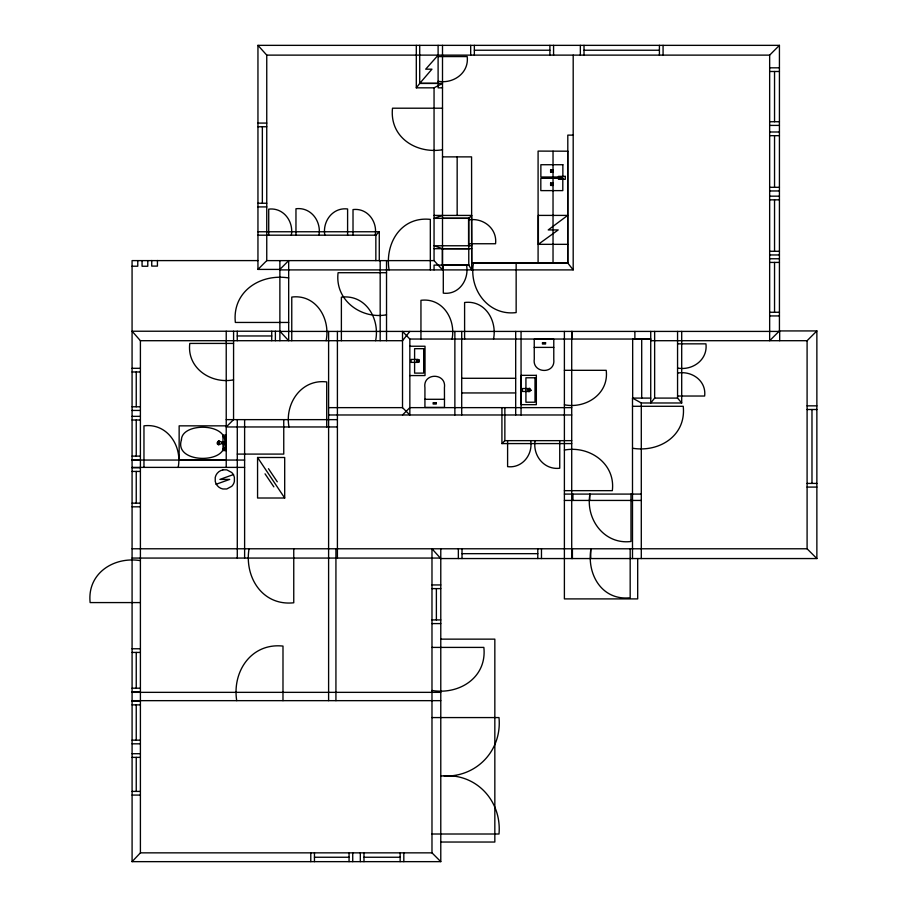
<?xml version="1.0" encoding="UTF-8"?>
<svg xmlns="http://www.w3.org/2000/svg" width="907" height="907" viewBox="0 0 907 907"><rect width="100%" height="100%" fill="white"/><g stroke="black" fill="none" stroke-linecap="round" stroke-linejoin="round"><path stroke-width="1.36" d="M419.714 83.433L442.503 83.433L434.056 87.832L416.302 87.832L419.714 83.433L419.714 45.35M409.839 331.418L402.515 340.703L140.404 340.703L132.093 331.225L279.878 331.225L288.675 340.703L288.675 260.615L279.878 269.413L257.951 269.413L257.951 45.35L779.43 45.35L779.43 330.93L769.658 340.703L769.658 55.123L779.43 45.35M654.639 331.418L654.639 398.094L650.727 402.98L650.727 331.418M438.104 55.18L425.7 69.181L431.936 69.181L419.782 83.342L438.104 83.342M440.779 861.65L431.981 852.852L431.981 548.78L440.779 558.553L440.779 861.65L132.093 861.65L140.404 852.852L140.404 340.703M257.951 269.413L266.749 260.615L266.749 55.123L257.951 45.35M257.951 235.185L375.849 235.185L379.273 231.761L379.273 260.615M442.503 156.877L471.572 156.877L471.708 269.901L468.772 265.093L468.772 218.349L471.708 215.424L434.056 215.424M402.515 414.975L409.839 407.64L571.716 407.64M501.922 407.64L501.922 443.58L504.859 440.655L571.716 440.655M440.779 558.553L816.867 558.553L807.094 548.78L807.094 340.703L816.867 330.93L779.43 330.93M538.373 244.289L558.202 229.925L548.236 229.925L567.691 215.401L538.373 215.401L538.373 244.334L567.691 244.334M233.598 474.52L219.925 479.406L229.698 479.406L216.013 484.293M442.503 215.424L434.056 218.349L468.772 218.349M222.839 469.837L226.773 469.837L231.716 472.502A9.728 9.728 0 0 1 234.38 477.479L234.38 481.379A9.728 9.728 0 0 1 231.716 486.322L226.773 488.975L222.839 488.975A9.728 9.728 0 0 1 215.254 481.402L215.231 477.433A9.728 9.728 0 0 1 222.839 469.917M440.779 775.791C474.815 779.045 502.251 751.62 498.997 717.573L431.981 717.573M471.572 215.424L471.708 263.053L567.805 262.781M474.35 50.236L549.903 50.236M584.017 50.236L659.412 50.236M266.749 55.123L769.658 55.123M438.104 56.574L467.196 56.574C469.248 72.979 453.285 84.09 438.104 81.267M769.658 67.821L779.43 67.821M769.658 71.483L779.43 71.483M442.503 87.832L438.104 87.832L438.104 45.35M442.503 108.205L392.504 108.205C389.386 137.206 416.098 154.077 442.503 149.757M769.658 121.731L779.43 121.731M257.951 123.08L266.749 123.08M769.658 125.404L779.43 125.404M257.951 126.742L266.737 126.742M769.658 131.991L779.43 131.991M573.19 135.12L567.805 135.12L567.805 263.053L573.19 269.901L279.878 269.901M769.658 135.665L779.43 135.665M567.691 151.197L538.089 151.095L538.089 263.053M769.658 187.307L779.43 187.307M769.658 190.969L779.43 190.969M769.658 196.173L779.43 196.173M769.658 199.835L779.43 199.835M257.951 203.247L266.737 203.247M257.951 206.909L266.749 206.909M442.548 218.281L468.568 218.281L468.568 245.774M468.772 219.902C483.136 217.453 497.421 228.598 495.551 243.745L468.772 243.745M257.951 231.761L379.273 231.761M471.708 245.763L434.056 245.763L442.503 248.699L468.772 248.767M434.056 248.699L471.708 248.699M769.658 251.284L779.43 251.284M769.658 254.958L779.43 254.958M769.658 258.756L779.43 258.756M257.951 260.592L132.071 260.604L132.093 861.65M266.749 260.615L434.056 260.615L442.503 269.901L442.503 45.35M769.658 262.418L779.43 262.418M471.708 263.053L567.805 263.053M468.772 264.855L442.412 264.855L442.412 248.767M468.772 265.093L434.056 265.093L434.056 269.901M132.071 266.216L137.773 266.216L137.773 260.604M386.529 272.712L338.084 272.712C334.672 300.081 360.907 319.411 386.529 314.82M288.675 277.939C260.422 273.324 232.033 291.521 235.355 322.45L288.675 322.45M769.658 312.269L779.43 312.269M769.658 315.931L779.43 315.931M237.249 335.964L271.726 335.964M409.839 339.037L409.839 414.975L402.515 407.64L402.515 331.418L409.839 339.037L650.727 339.037M650.738 339.161L632.667 339.161L632.667 398.105M650.727 340.703L807.094 340.703M233.553 343.424L189.79 343.424C186.683 368.083 210.957 384.217 233.553 379.863M677.563 343.844L705.941 343.844C707.948 359.852 692.415 370.816 677.563 368.072M409.862 346.236L425.02 346.236L425.02 375.566L409.862 375.566M534.234 347.392L534.28 359.025C532.035 373.718 555.549 374.546 553.78 359.546L553.78 339.275L534.234 339.275L534.234 347.392L553.78 347.392M132.093 368.31L140.404 368.31M564.392 370.317L606.205 370.317C609.164 393.853 585.854 408.989 564.392 404.794M132.093 371.972L140.404 371.972M677.563 373.106C691.678 370.453 706.542 380.77 704.637 396.03L677.563 396.03M461.708 378.287L515.595 378.287M461.708 392.946L515.595 392.946M632.496 558.553L632.496 398.094L650.738 398.105M654.639 398.094L677.563 398.094L681.701 402.98L641.294 402.98L632.496 398.094M424.93 399.295L444.475 399.295L444.475 407.413L424.93 407.413L424.93 387.652C422.594 372.46 446.629 372.562 444.43 387.652L444.475 399.295M807.094 405.848L816.867 405.848M632.496 406.291L683.232 406.291C686.406 435.723 659.219 452.65 632.496 448.239M132.093 406.778L140.404 406.778M328.606 407.64L402.515 407.64M807.094 409.51L816.867 409.51M132.093 410.44L140.404 410.44M328.606 414.975L571.716 414.975M132.093 416.347L140.404 416.347M226.228 419.635L337.404 419.635M132.093 420.009L140.404 420.009M226.228 425.848L179.144 425.848L179.144 459.928L226.228 459.928M337.404 426.959L226.228 426.959L233.553 419.635L233.587 331.225M222.997 436.721L225.979 436.721M225.979 442.197L221.773 442.197L218.666 440.847L217.181 442.695L217.283 443.874L218.666 444.849L221.773 443.512L225.979 443.512M501.922 443.58L571.716 443.58M222.997 448.976L225.979 448.931M564.392 450.053C589.391 445.371 615.717 463.636 612.327 490.664L564.392 490.664M237.283 454.09L283.755 454.09L283.755 419.635M132.093 456.119L140.404 456.119M257.565 457.491L284.696 457.491L284.696 498.011L257.565 498.011L257.565 457.491L284.696 498.011M132.093 459.792L140.404 459.792M132.093 460.053L244.618 460.053M132.093 467.388L244.618 467.388M132.093 467.751L140.404 467.751M132.093 471.425L140.404 471.425M807.094 483.42L816.867 483.42M807.094 487.082L816.867 487.082M564.392 494.088L641.294 494.088M564.392 500.437L641.294 500.437M132.093 503.158L140.404 503.158M132.093 506.82L140.404 506.82M132.093 548.78L807.094 548.78M462.014 553.667L537.794 553.667M132.093 558.066L440.779 558.066L440.779 548.78M140.404 560.628C113.783 556.274 87.004 573.417 90.133 602.577L140.404 602.577M431.981 584.947L440.779 584.947M431.981 588.609L440.779 588.609M431.981 619.923L440.779 619.923M431.981 623.585L440.779 623.585M440.779 639.14L494.837 639.14L494.837 842.036L440.779 842.036M431.981 647.405L483.862 647.405C487.093 677.495 459.373 694.989 431.981 690.488M132.093 648.766L140.404 648.766M132.093 652.428L140.404 652.428M132.093 688.198L140.404 688.198M132.093 691.86L140.404 691.86M132.093 692.347L440.779 692.347M132.093 700.658L440.779 700.658M132.093 701.213L140.404 701.213M132.093 704.875L140.404 704.875M132.093 740.157L140.404 740.157M132.093 743.819L140.404 743.819M132.093 753.706L140.404 753.706M132.093 757.368L140.404 757.368M132.093 791.414L140.404 791.414M132.093 795.076L140.404 795.076M431.981 834.009L498.997 834.009C501.888 801.652 477.218 773.909 444.192 775.791M140.404 852.852L431.981 852.852M314.457 857.251L349.059 857.251M363.979 857.251L400.146 857.251M265.037 473.839L273.846 486.866M268.472 468.704L277.281 481.798M816.867 330.93L816.867 558.553M811.98 409.51L811.98 483.42M779.68 340.703L779.68 331.418L279.878 331.418L279.878 340.703M774.544 71.483L774.544 121.731M774.544 135.665L774.544 187.307M774.544 199.835L774.544 251.284M774.544 262.418L774.544 312.269M681.701 331.418L681.701 402.98M677.563 331.418L677.563 398.094M663.074 45.35L663.074 55.123M659.412 45.35L659.412 55.123M641.702 339.161L641.702 398.094M641.294 402.98L641.294 558.553M637.689 558.553L637.689 598.903L564.392 598.903L564.392 331.418M634.877 331.418L634.877 339.037M630.989 494.088L630.989 541.49C604.221 544.835 585.423 519.11 589.935 494.088M630.172 548.78L630.172 597.77C601.772 600.853 586.602 574.108 590.956 548.78M590.74 548.78L590.74 558.553M589.731 494.088L589.731 500.437M584.017 45.35L584.017 55.123M580.344 45.35L580.344 55.123M573.19 55.123L573.19 269.901M572.929 494.088L572.929 500.437M572.408 548.78L572.408 558.553M572.068 331.418L572.068 339.037M571.716 331.418L571.716 558.553M567.691 151.095L567.691 263.064M559.744 440.655L559.744 468.227C544.143 470.155 532.59 455.473 535.096 440.655M553.576 45.35L553.576 55.123M553.032 151.197L553.032 263.064M549.903 45.35L549.903 55.123M541.468 548.78L541.468 558.553M537.794 548.78L537.794 558.553M530.674 440.655C533.067 454.566 522.307 468.466 507.603 466.652L507.603 440.655M521.06 331.418L521.06 414.975M516.151 263.053L516.151 312.586C488.193 316.078 468.715 289.14 473.465 263.053M515.686 331.418L515.686 414.975M504.859 407.64L504.859 440.655M493.521 339.037C497.285 320.727 485.12 299.9 464.599 302.496L464.611 339.037M474.35 45.35L474.35 55.123M470.688 45.35L470.688 55.123M466.538 265.093C469.338 279.526 459.089 295.126 443.296 293.142L443.296 265.093M462.014 548.78L462.014 558.553M461.708 331.418L461.708 414.975M458.352 548.78L458.352 558.553M457.162 156.877L457.162 215.424M454.872 331.418L454.872 414.975M452.06 339.037C456.017 319.457 442.718 297.564 420.95 300.308L420.95 339.037M436.38 588.609L436.38 619.923M434.056 87.832L434.056 260.615M430.326 269.901L430.326 219.381C401.03 216.206 384.659 243.484 389.092 269.901M416.302 45.35L416.302 87.832M403.819 852.852L403.819 861.65M400.146 852.852L400.146 861.65M386.529 260.615L386.529 340.703M380.18 260.615L380.18 340.703M375.849 235.185L375.849 260.615M375.611 340.703C380.112 318.969 365.816 294.106 341.383 297.19L341.383 340.703M375.203 235.185C377.641 221.659 367.471 207.771 353.016 209.574L353.016 235.185M363.979 852.852L363.979 861.65M360.317 852.852L360.317 861.65M352.732 852.852L352.732 861.65M349.059 852.852L349.059 861.65M347.596 235.185L347.608 208.973C332.801 207.125 322.336 221.319 324.819 235.185M337.404 331.418L337.404 558.066M335.93 548.78L335.93 700.658M328.606 331.418L328.606 700.658M326.713 426.959L326.713 381.926C301.339 378.729 284.549 403.638 289.004 426.959M326.112 340.703C330.624 318.901 316.26 293.981 291.771 297.065L291.759 340.703M318.969 235.185C321.463 221.195 310.897 206.898 295.965 208.757L295.965 235.185M314.457 852.852L314.457 861.65M310.784 852.852L310.784 861.65M293.755 548.78L293.755 602.781C262.429 606.148 244.334 577.249 249.028 548.78M291.34 235.185C293.811 221.41 283.426 207.306 268.721 209.143L268.721 235.185M282.984 700.658L282.995 646.079C251.318 642.689 232.067 671.486 236.716 700.658M279.878 260.615L279.878 331.225M275.388 331.225L275.388 340.703M271.726 331.225L271.726 340.703M262.35 126.742L262.35 203.247M244.618 419.635L244.618 558.066M237.283 419.635L237.283 558.066M237.249 331.225L237.249 340.703M226.228 331.225L226.228 467.388M222.997 442.197L222.997 435.156L225.979 435.156L225.979 450.598L222.997 450.598L222.997 443.512M222.068 442.197L222.068 443.512M178.18 467.388C182.352 446.063 167.353 422.889 143.964 425.837L143.964 467.388M157.433 260.49L157.433 266.102L151.73 266.102L151.73 260.49M147.784 260.638L147.784 266.25L142.07 266.25L142.07 260.638M136.243 371.972L136.243 406.778M136.243 420.009L136.243 456.119M136.243 471.425L136.243 503.158M136.243 652.428L136.243 688.198M136.243 704.875L136.243 740.157M136.243 757.368L136.243 791.414M181.445 439.816C173.793 462.842 223.7 463.976 224.029 445.791C231.693 422.764 181.774 421.642 181.445 439.816M224.256 437.333L224.471 436.721L224.256 437.333M224.517 448.784L224.755 448.205L224.517 448.784M218.247 441.437C217.113 449.6 221.444 439.079 218.247 441.437M550.606 169.847L550.606 172.273L553.021 172.273L553.021 169.847L550.606 169.847M550.606 183.021L550.606 185.447L553.021 185.447L553.021 183.021L550.606 183.021M528.622 389.307L528.622 390.69L530.005 390.69L530.005 389.307L528.622 389.307M416.778 359.694L416.778 362.108L419.204 362.108L419.204 359.694L416.778 359.694M551.127 170.369L551.127 171.752L552.499 171.752L552.499 170.369L551.127 170.369M551.127 183.543L551.127 184.926L552.499 184.926L552.499 183.543L551.127 183.543M417.299 360.215L417.299 361.587L418.683 361.587L418.683 360.215L417.299 360.215M531.026 390.305L529.008 391.711L527.602 389.693L529.62 388.287L531.026 390.305M562.862 164.723L540.867 164.723L540.867 177.012L562.862 177.012L562.862 164.723M565.299 176.377L558.463 176.377L558.463 179.303L565.299 179.303L565.299 176.377M562.805 178.316L540.821 178.316L540.821 190.617L562.805 190.617L562.805 178.316M545.561 342.653L542.454 342.653L542.454 344.014L545.561 344.014L545.561 342.653M423.682 348.685L414.601 348.685L414.601 373.117L423.682 373.117L423.682 348.685M417.968 359.433L411.12 359.433L411.12 362.369L417.968 362.369L417.968 359.433M536.343 375.339L521.185 375.339L521.185 404.658L536.343 404.658L536.343 375.339M535.005 377.788L525.924 377.788L525.924 402.22L535.005 402.22L535.005 377.788M529.28 388.536L522.443 388.536L522.443 391.473L529.28 391.473L529.28 388.536M436.256 402.674L433.149 402.674L433.149 404.034L436.256 404.034L436.256 402.674"/></g></svg>
